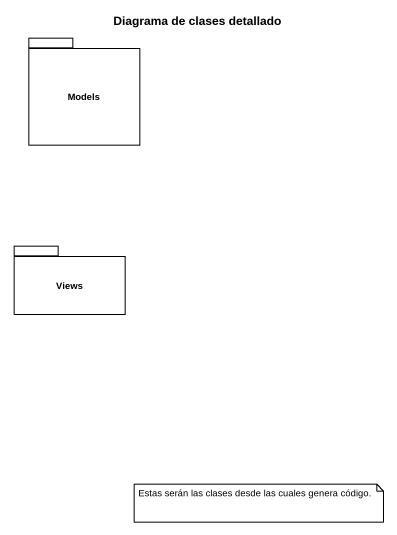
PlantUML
@startuml
title Diagrama de clases detallado
package Models {
}
package Views {
}
note as N1
  Estas serán las clases desde las cuales genera código.
end note
@enduml
